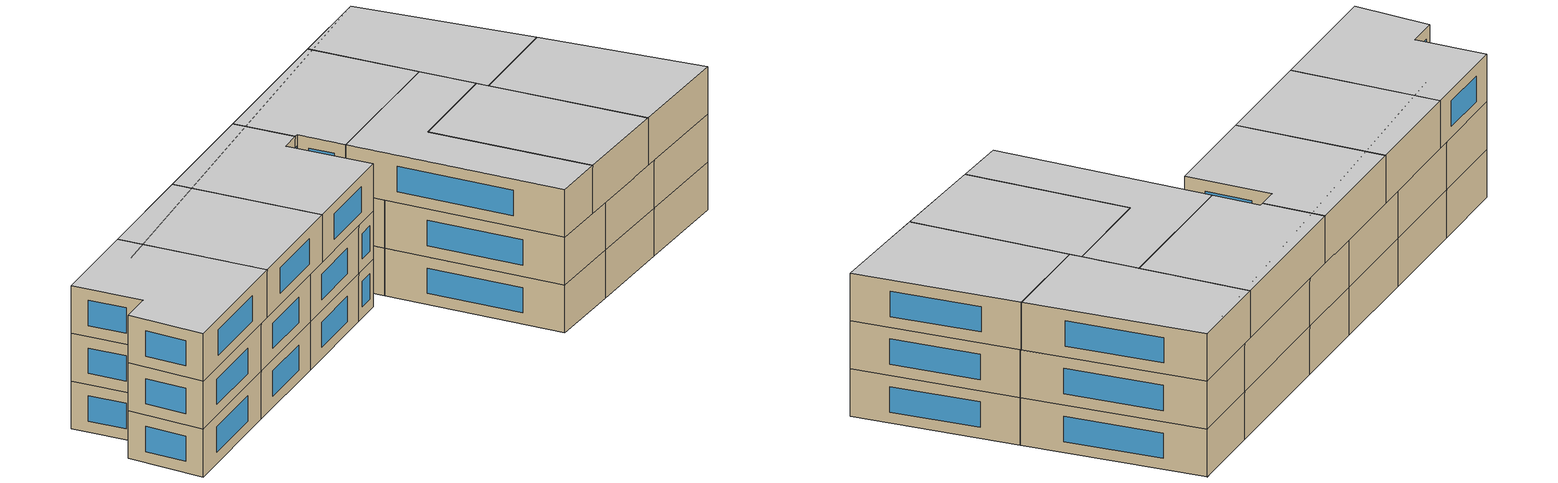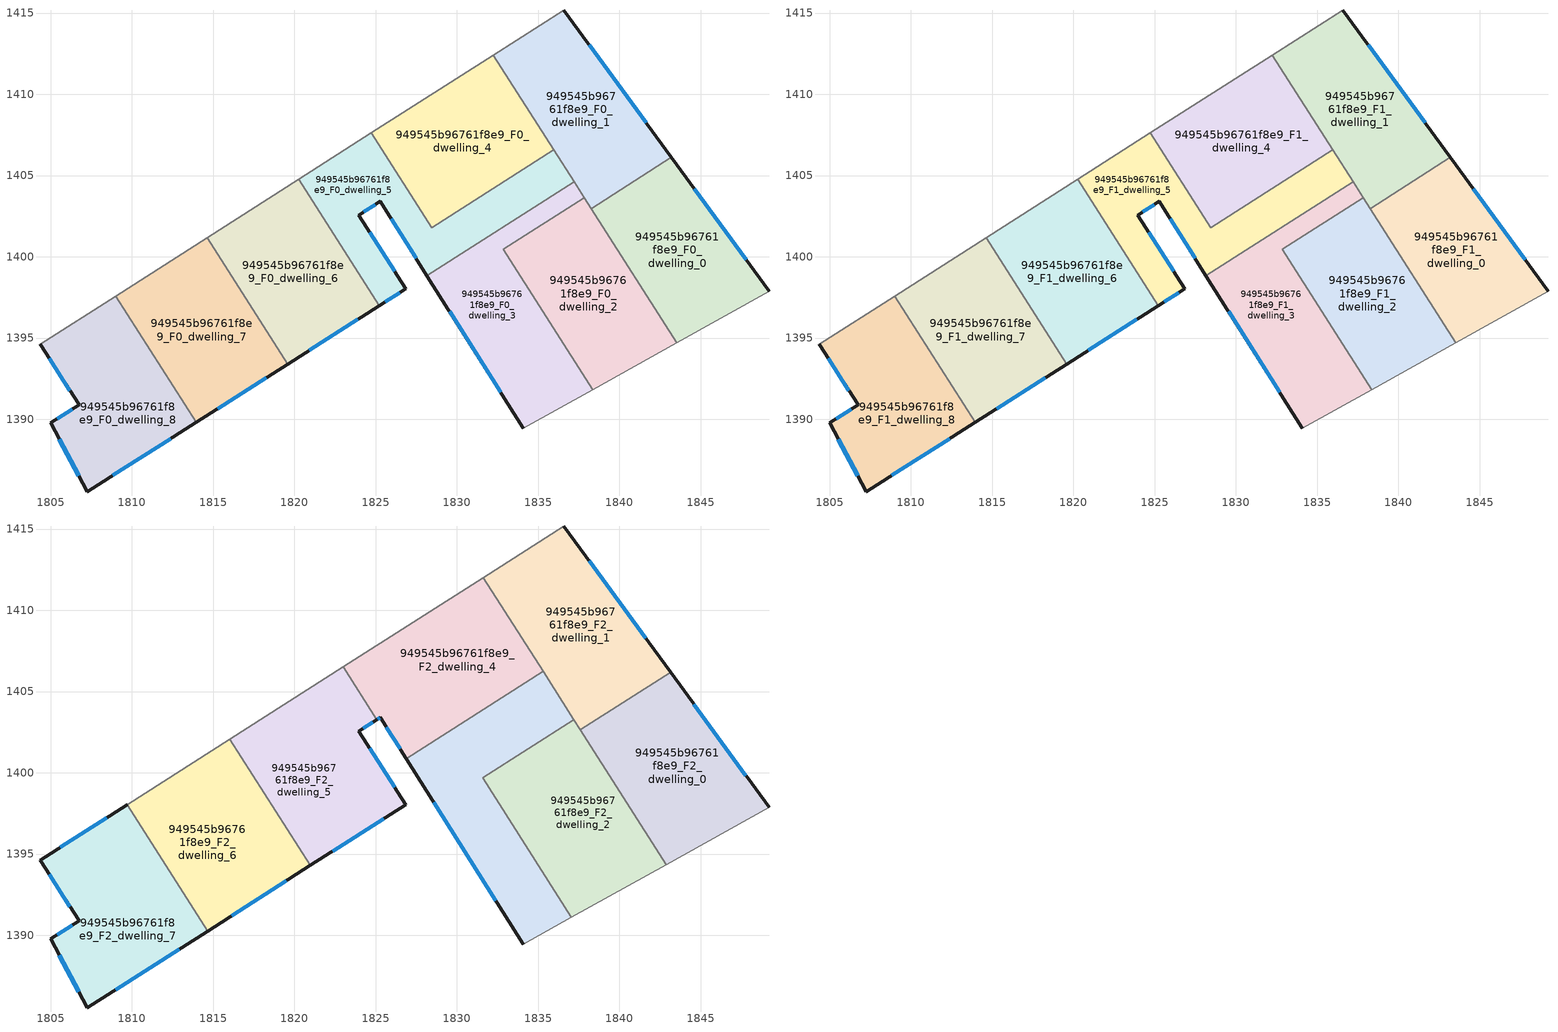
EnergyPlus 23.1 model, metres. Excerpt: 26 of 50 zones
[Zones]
949545b96761f8e9_F0_dwelling_0
 floor ground (EU_floor_Construction): 1843.2,1406.11 1849.21,1397.88 1843.53,1394.71 1838.27,1402.97 z0
 wall outside (EU_wall_Construction): 1849.21,1397.88 1843.2,1406.11 z0:3
 wall to 949545b96761f8e9_F0_dwelling_1 (EU_wall_Construction): 1843.2,1406.11 1838.27,1402.97 z0:3
 wall adiabatic (EU_wall_Construction): 1843.53,1394.71 1849.21,1397.88 z0:3
 wall to 949545b96761f8e9_F0_dwelling_2 (EU_wall_Construction): 1838.27,1402.97 1843.53,1394.71 z0:3
 window (EU_Window_Construction): 1847.8,1399.81 1844.61,1404.18 z0.7:2.3
949545b96761f8e9_F0_dwelling_1
 floor ground (EU_floor_Construction): 1836.59,1415.17 1843.2,1406.11 1838.27,1402.97 1832.25,1412.41 z0
 wall outside (EU_wall_Construction): 1843.2,1406.11 1836.59,1415.17 z0:3
 wall adiabatic (EU_wall_Construction): 1836.59,1415.17 1832.25,1412.41 z0:3
 wall to 949545b96761f8e9_F0_dwelling_4 (EU_wall_Construction): 1832.25,1412.41 1835.96,1406.58 z0:3
 wall to 949545b96761f8e9_F0_dwelling_3 (EU_wall_Construction): 1837.22,1404.62 1837.84,1403.63 z0:3
 wall to 949545b96761f8e9_F0_dwelling_5 (EU_wall_Construction): 1835.96,1406.58 1837.22,1404.62 z0:3
 wall to 949545b96761f8e9_F0_dwelling_2 (EU_wall_Construction): 1837.84,1403.63 1838.27,1402.97 z0:3
 window (EU_Window_Construction): 1841.65,1408.24 1838.14,1413.04 z0.7:2.3
949545b96761f8e9_F0_dwelling_2
 floor ground (EU_floor_Construction): 1837.84,1403.63 1843.53,1394.71 1838.35,1391.83 1832.85,1400.46 z0
 wall to 949545b96761f8e9_F0_dwelling_3 (EU_wall_Construction): 1837.84,1403.63 1832.85,1400.46 1838.35,1391.83 z0:3
 wall adiabatic (EU_wall_Construction): 1838.35,1391.83 1843.53,1394.71 z0:3
949545b96761f8e9_F0_dwelling_3
 floor ground (EU_floor_Construction): 1837.84,1403.63 1832.85,1400.46 1838.35,1391.83 1834.08,1389.45 1828.16,1398.85 1837.22,1404.62 z0
 wall outside (EU_wall_Construction): 1828.16,1398.85 1834.08,1389.45 z0:3
 wall adiabatic (EU_wall_Construction): 1834.08,1389.45 1838.35,1391.83 z0:3
 wall to 949545b96761f8e9_F0_dwelling_5 (EU_wall_Construction): 1837.22,1404.62 1828.16,1398.85 z0:3
 window (EU_Window_Construction): 1829.55,1396.64 1832.69,1391.65 z0.7:2.3
949545b96761f8e9_F0_dwelling_4
 floor ground (EU_floor_Construction): 1832.25,1412.41 1835.96,1406.58 1828.45,1401.79 1824.74,1407.62 z0
 wall to 949545b96761f8e9_F0_dwelling_5 (EU_wall_Construction): 1824.74,1407.62 1828.45,1401.79 1835.96,1406.58 z0:3
 wall adiabatic (EU_wall_Construction): 1832.25,1412.41 1824.74,1407.62 z0:3
949545b96761f8e9_F0_dwelling_5
 floor ground (EU_floor_Construction): 1835.96,1406.58 1837.22,1404.62 1828.16,1398.85 1825.29,1403.41 1823.97,1402.56 1826.87,1398.04 1825.21,1396.99 1820.26,1404.76 1824.74,1407.62 1828.45,1401.79 z0
 wall outside (EU_wall_Construction): 1825.21,1396.99 1826.87,1398.04 1823.97,1402.56 1825.29,1403.41 1828.16,1398.85 z0:3
 wall to 949545b96761f8e9_F0_dwelling_6 (EU_wall_Construction): 1820.26,1404.76 1825.21,1396.99 z0:3
 wall adiabatic (EU_wall_Construction): 1824.74,1407.62 1820.26,1404.76 z0:3
 window (EU_Window_Construction): 1825.6,1397.24 1826.48,1397.8 / 1825.96,1402.34 1827.49,1399.92 / 1824.28,1402.76 1824.98,1403.21 / 1826.19,1399.11 1824.65,1401.5 z0.7:2.3
949545b96761f8e9_F0_dwelling_6
 floor ground (EU_floor_Construction): 1820.26,1404.76 1825.21,1396.99 1819.58,1393.4 1814.63,1401.17 z0
 wall outside (EU_wall_Construction): 1819.58,1393.4 1825.21,1396.99 z0:3
 wall to 949545b96761f8e9_F0_dwelling_7 (EU_wall_Construction): 1814.63,1401.17 1819.58,1393.4 z0:3
 wall adiabatic (EU_wall_Construction): 1820.26,1404.76 1814.63,1401.17 z0:3
 window (EU_Window_Construction): 1820.9,1394.24 1823.89,1396.15 z0.7:2.3
949545b96761f8e9_F0_dwelling_7
 floor ground (EU_floor_Construction): 1814.63,1401.17 1819.58,1393.4 1813.96,1389.81 1809,1397.59 z0
 wall outside (EU_wall_Construction): 1813.96,1389.81 1819.58,1393.4 z0:3
 wall to 949545b96761f8e9_F0_dwelling_8 (EU_wall_Construction): 1809,1397.59 1813.96,1389.81 z0:3
 wall adiabatic (EU_wall_Construction): 1814.63,1401.17 1809,1397.59 z0:3
 window (EU_Window_Construction): 1815.28,1390.66 1818.26,1392.56 z0.7:2.3
949545b96761f8e9_F0_dwelling_8
 floor ground (EU_floor_Construction): 1809,1397.59 1813.96,1389.81 1807.26,1385.54 1805.01,1389.78 1806.75,1390.88 1804.35,1394.62 z0
 wall outside (EU_wall_Construction): 1804.35,1394.62 1806.75,1390.88 1805.01,1389.78 1807.26,1385.54 1813.96,1389.81 z0:3
 wall adiabatic (EU_wall_Construction): 1809,1397.59 1804.35,1394.62 z0:3
 window (EU_Window_Construction): 1804.91,1393.74 1806.18,1391.76 / 1808.83,1386.55 1812.38,1388.81 / 1805.54,1388.79 1806.73,1386.54 / 1806.34,1390.62 1805.42,1390.04 z0.7:2.3
949545b96761f8e9_F1_dwelling_0
 floor to 949545b96761f8e9_F0_dwelling_0 (EU_floor_Construction): 1843.2,1406.11 1849.21,1397.88 1843.53,1394.71 1838.27,1402.97 z3
 wall outside (EU_wall_Construction): 1849.21,1397.88 1843.2,1406.11 z3:6
 wall to 949545b96761f8e9_F1_dwelling_1 (EU_wall_Construction): 1843.2,1406.11 1838.27,1402.97 z3:6
 wall adiabatic (EU_wall_Construction): 1843.53,1394.71 1849.21,1397.88 z3:6
 wall to 949545b96761f8e9_F1_dwelling_2 (EU_wall_Construction): 1838.27,1402.97 1843.53,1394.71 z3:6
 window (EU_Window_Construction): 1847.8,1399.81 1844.61,1404.18 z3.7:5.3
949545b96761f8e9_F1_dwelling_1
 floor to 949545b96761f8e9_F0_dwelling_1 (EU_floor_Construction): 1836.59,1415.17 1843.2,1406.11 1838.27,1402.97 1832.25,1412.41 z3
 wall outside (EU_wall_Construction): 1843.2,1406.11 1836.59,1415.17 z3:6
 wall adiabatic (EU_wall_Construction): 1836.59,1415.17 1832.25,1412.41 z3:6
 wall to 949545b96761f8e9_F1_dwelling_4 (EU_wall_Construction): 1832.25,1412.41 1835.96,1406.58 z3:6
 wall to 949545b96761f8e9_F1_dwelling_3 (EU_wall_Construction): 1837.22,1404.62 1837.84,1403.63 z3:6
 wall to 949545b96761f8e9_F1_dwelling_5 (EU_wall_Construction): 1835.96,1406.58 1837.22,1404.62 z3:6
 wall to 949545b96761f8e9_F1_dwelling_2 (EU_wall_Construction): 1837.84,1403.63 1838.27,1402.97 z3:6
 window (EU_Window_Construction): 1841.65,1408.24 1838.14,1413.04 z3.7:5.3
949545b96761f8e9_F1_dwelling_2
 floor to 949545b96761f8e9_F0_dwelling_2 (EU_floor_Construction): 1837.84,1403.63 1843.53,1394.71 1838.35,1391.83 1832.85,1400.46 z3
 wall to 949545b96761f8e9_F1_dwelling_3 (EU_wall_Construction): 1837.84,1403.63 1832.85,1400.46 1838.35,1391.83 z3:6
 wall adiabatic (EU_wall_Construction): 1838.35,1391.83 1843.53,1394.71 z3:6
 ceiling adiabatic (EU_roof_Construction): 1843.53,1394.71 1837.84,1403.63 1837.22,1403.24 1842.89,1394.36 z6
949545b96761f8e9_F1_dwelling_3
 floor to 949545b96761f8e9_F0_dwelling_3 (EU_floor_Construction): 1837.84,1403.63 1832.85,1400.46 1838.35,1391.83 1834.08,1389.45 1828.16,1398.85 1837.22,1404.62 z3
 wall outside (EU_wall_Construction): 1828.16,1398.85 1834.08,1389.45 z3:6
 wall adiabatic (EU_wall_Construction): 1834.08,1389.45 1838.35,1391.83 z3:6
 wall to 949545b96761f8e9_F1_dwelling_5 (EU_wall_Construction): 1837.22,1404.62 1828.16,1398.85 z3:6
 window (EU_Window_Construction): 1829.55,1396.64 1832.69,1391.65 z3.7:5.3
949545b96761f8e9_F1_dwelling_4
 floor to 949545b96761f8e9_F0_dwelling_4 (EU_floor_Construction): 1832.25,1412.41 1835.96,1406.58 1828.45,1401.79 1824.74,1407.62 z3
 wall to 949545b96761f8e9_F1_dwelling_5 (EU_wall_Construction): 1824.74,1407.62 1828.45,1401.79 1835.96,1406.58 z3:6
 wall adiabatic (EU_wall_Construction): 1832.25,1412.41 1824.74,1407.62 z3:6
949545b96761f8e9_F1_dwelling_5
 floor to 949545b96761f8e9_F0_dwelling_5 (EU_floor_Construction): 1835.96,1406.58 1837.22,1404.62 1828.16,1398.85 1825.29,1403.41 1823.97,1402.56 1826.87,1398.04 1825.21,1396.99 1820.26,1404.76 1824.74,1407.62 1828.45,1401.79 z3
 wall outside (EU_wall_Construction): 1825.21,1396.99 1826.87,1398.04 1823.97,1402.56 1825.29,1403.41 1828.16,1398.85 z3:6
 wall to 949545b96761f8e9_F1_dwelling_6 (EU_wall_Construction): 1820.26,1404.76 1825.21,1396.99 z3:6
 wall adiabatic (EU_wall_Construction): 1824.74,1407.62 1820.26,1404.76 z3:6
 window (EU_Window_Construction): 1825.6,1397.24 1826.48,1397.8 / 1825.96,1402.34 1827.49,1399.92 / 1824.28,1402.76 1824.98,1403.21 / 1826.19,1399.11 1824.65,1401.5 z3.7:5.3
949545b96761f8e9_F1_dwelling_6
 floor to 949545b96761f8e9_F0_dwelling_6 (EU_floor_Construction): 1820.26,1404.76 1825.21,1396.99 1819.58,1393.4 1814.63,1401.17 z3
 wall outside (EU_wall_Construction): 1819.58,1393.4 1825.21,1396.99 z3:6
 wall to 949545b96761f8e9_F1_dwelling_7 (EU_wall_Construction): 1814.63,1401.17 1819.58,1393.4 z3:6
 wall adiabatic (EU_wall_Construction): 1820.26,1404.76 1814.63,1401.17 z3:6
 window (EU_Window_Construction): 1820.9,1394.24 1823.89,1396.15 z3.7:5.3
949545b96761f8e9_F1_dwelling_7
 floor to 949545b96761f8e9_F0_dwelling_7 (EU_floor_Construction): 1814.63,1401.17 1819.58,1393.4 1813.96,1389.81 1809,1397.59 z3
 wall outside (EU_wall_Construction): 1813.96,1389.81 1819.58,1393.4 z3:6
 wall to 949545b96761f8e9_F1_dwelling_8 (EU_wall_Construction): 1809,1397.59 1813.96,1389.81 z3:6
 wall adiabatic (EU_wall_Construction): 1814.63,1401.17 1809,1397.59 z3:6
 window (EU_Window_Construction): 1815.28,1390.66 1818.26,1392.56 z3.7:5.3
949545b96761f8e9_F1_dwelling_8
 floor to 949545b96761f8e9_F0_dwelling_8 (EU_floor_Construction): 1809,1397.59 1813.96,1389.81 1807.26,1385.54 1805.01,1389.78 1806.75,1390.88 1804.35,1394.62 z3
 wall outside (EU_wall_Construction): 1804.35,1394.62 1806.75,1390.88 1805.01,1389.78 1807.26,1385.54 1813.96,1389.81 z3:6
 wall adiabatic (EU_wall_Construction): 1809,1397.59 1804.35,1394.62 z3:6
 window (EU_Window_Construction): 1804.91,1393.74 1806.18,1391.76 / 1808.83,1386.55 1812.38,1388.81 / 1805.54,1388.79 1806.73,1386.54 / 1806.34,1390.62 1805.42,1390.04 z3.7:5.3
949545b96761f8e9_F2_dwelling_0
 floor to 949545b96761f8e9_F1_dwelling_0 (EU_floor_Construction): 1843.2,1406.11 1849.21,1397.88 1843.53,1394.72 1838.27,1402.97 z6
 floor adiabatic (EU_floor_Construction): 1838.22,1403.04 1843.53,1394.72 1842.89,1394.36 1837.6,1402.64 z6
 floor to 949545b96761f8e9_F1_dwelling_1 (EU_floor_Construction): 1843.15,1406.18 1843.2,1406.11 1838.27,1402.97 1838.22,1403.04 z6
 wall outside (EU_wall_Construction): 1849.21,1397.88 1843.15,1406.18 z6:9
 wall adiabatic (EU_wall_Construction): 1842.89,1394.36 1849.21,1397.88 z6:9
 wall to 949545b96761f8e9_F2_dwelling_2 (EU_wall_Construction): 1837.6,1402.64 1842.89,1394.36 z6:9
 wall to 949545b96761f8e9_F2_dwelling_1 (EU_wall_Construction): 1843.15,1406.18 1837.6,1402.64 z6:9
 window (EU_Window_Construction): 1847.78,1399.83 1844.57,1404.23 z6.7:8.3
 ceiling to 949545b96761f8e9_F3_dwelling_0 (EU_floor_Construction): 1849.21,1397.88 1843.15,1406.18 1837.6,1402.64 1842.89,1394.36 z9
949545b96761f8e9_F2_dwelling_1
 floor to 949545b96761f8e9_F1_dwelling_1 (EU_floor_Construction): 1836.59,1415.17 1843.15,1406.18 1838.22,1403.04 1832.25,1412.41 z6
 floor to 949545b96761f8e9_F1_dwelling_4 (EU_floor_Construction): 1832.25,1412.41 1835.96,1406.58 1835.34,1406.19 1831.63,1412.01 z6
 floor to 949545b96761f8e9_F1_dwelling_3 (EU_floor_Construction): 1837.22,1404.62 1837.84,1403.63 1837.22,1403.24 1836.6,1404.22 z6
 floor to 949545b96761f8e9_F1_dwelling_5 (EU_floor_Construction): 1835.96,1406.58 1837.22,1404.62 1836.6,1404.22 1835.34,1406.19 z6
 floor adiabatic (EU_floor_Construction): 1837.84,1403.63 1838.22,1403.04 1837.6,1402.64 1837.22,1403.24 z6
 wall outside (EU_wall_Construction): 1843.15,1406.18 1836.59,1415.17 z6:9
 wall adiabatic (EU_wall_Construction): 1836.59,1415.17 1831.63,1412.01 z6:9
 wall to 949545b96761f8e9_F2_dwelling_4 (EU_wall_Construction): 1831.63,1412.01 1835.31,1406.25 z6:9
 wall to 949545b96761f8e9_F2_dwelling_3 (EU_wall_Construction): 1835.31,1406.25 1837.21,1403.27 z6:9
 wall to 949545b96761f8e9_F2_dwelling_2 (EU_wall_Construction): 1837.21,1403.27 1837.6,1402.64 z6:9
 window (EU_Window_Construction): 1841.61,1408.29 1838.13,1413.06 z6.7:8.3
 ceiling to 949545b96761f8e9_F3_dwelling_1 (EU_floor_Construction): 1843.15,1406.18 1836.59,1415.17 1831.63,1412.01 1837.6,1402.64 z9
949545b96761f8e9_F2_dwelling_2
 floor to 949545b96761f8e9_F1_dwelling_2 (EU_floor_Construction): 1837.22,1403.24 1842.89,1394.36 1838.35,1391.83 1832.85,1400.46 z6
 floor to 949545b96761f8e9_F1_dwelling_3 (EU_floor_Construction): 1837.22,1403.24 1832.85,1400.46 1838.35,1391.83 1837.04,1391.1 1831.58,1399.68 1837.21,1403.27 z6
 wall to 949545b96761f8e9_F2_dwelling_3 (EU_wall_Construction): 1837.21,1403.27 1831.58,1399.68 1837.04,1391.1 z6:9
 wall adiabatic (EU_wall_Construction): 1837.04,1391.1 1842.89,1394.36 z6:9
 ceiling to 949545b96761f8e9_F3_dwelling_2 (EU_floor_Construction): 1842.89,1394.36 1837.21,1403.27 1831.58,1399.68 1837.04,1391.1 z9
949545b96761f8e9_F2_dwelling_3
 floor to 949545b96761f8e9_F1_dwelling_3 (EU_floor_Construction): 1836.6,1404.22 1837.21,1403.27 1831.58,1399.68 1837.04,1391.1 1834.08,1389.45 1828.16,1398.85 z6
 floor to 949545b96761f8e9_F1_dwelling_5 (EU_floor_Construction): 1835.34,1406.19 1836.6,1404.22 1828.16,1398.85 1826.88,1400.88 1828.41,1401.85 1828.45,1401.79 z6
 floor to 949545b96761f8e9_F1_dwelling_4 (EU_floor_Construction): 1835.31,1406.25 1835.34,1406.19 1828.45,1401.79 1828.41,1401.85 z6
 wall outside (EU_wall_Construction): 1826.88,1400.88 1834.08,1389.45 z6:9
 wall adiabatic (EU_wall_Construction): 1834.08,1389.45 1837.04,1391.1 z6:9
 wall to 949545b96761f8e9_F2_dwelling_4 (EU_wall_Construction): 1835.31,1406.25 1826.88,1400.88 z6:9
 window (EU_Window_Construction): 1828.57,1398.19 1832.39,1392.13 z6.7:8.3
 ceiling to 949545b96761f8e9_F3_dwelling_3 (EU_floor_Construction): 1837.04,1391.1 1831.58,1399.68 1837.21,1403.27 1835.31,1406.25 1826.88,1400.88 1834.08,1389.45 z9
949545b96761f8e9_F2_dwelling_4
 floor to 949545b96761f8e9_F1_dwelling_4 (EU_floor_Construction): 1831.63,1412.01 1835.31,1406.25 1828.41,1401.85 1824.74,1407.62 z6
 floor to 949545b96761f8e9_F1_dwelling_5 (EU_floor_Construction): 1824.74,1407.62 1828.41,1401.85 1826.88,1400.88 1825.29,1403.41 1825.07,1403.27 1823.01,1406.51 z6
 wall outside (EU_wall_Construction): 1825.07,1403.27 1825.29,1403.41 1826.88,1400.88 z6:9
 wall to 949545b96761f8e9_F2_dwelling_5 (EU_wall_Construction): 1823.01,1406.51 1825.07,1403.27 z6:9
 wall adiabatic (EU_wall_Construction): 1831.63,1412.01 1823.01,1406.51 z6:9
 window (EU_Window_Construction): 1825.66,1402.82 1826.51,1401.47 / 1825.12,1403.3 1825.24,1403.38 z6.7:8.3
 ceiling to 949545b96761f8e9_F3_dwelling_4 (EU_floor_Construction): 1835.31,1406.25 1831.63,1412.01 1823.01,1406.51 1825.07,1403.27 1825.29,1403.41 1826.88,1400.88 z9
949545b96761f8e9_F2_dwelling_5
 floor to 949545b96761f8e9_F1_dwelling_5 (EU_floor_Construction): 1825.07,1403.27 1823.97,1402.56 1826.87,1398.04 1825.21,1396.99 1820.26,1404.76 1823.01,1406.51 z6
 floor to 949545b96761f8e9_F1_dwelling_6 (EU_floor_Construction): 1820.26,1404.76 1825.21,1396.99 1820.99,1394.3 1816.04,1402.07 z6
 wall outside (EU_wall_Construction): 1820.99,1394.3 1826.87,1398.04 1823.97,1402.56 1825.07,1403.27 z6:9
 wall to 949545b96761f8e9_F2_dwelling_6 (EU_wall_Construction): 1816.03,1402.07 1820.99,1394.3 z6:9
 wall adiabatic (EU_wall_Construction): 1823.01,1406.51 1816.03,1402.07 z6:9
 window (EU_Window_Construction): 1824.23,1402.73 1824.81,1403.1 / 1826.19,1399.11 1824.65,1401.5 / 1822.37,1395.18 1825.49,1397.16 z6.7:8.3
 ceiling to 949545b96761f8e9_F3_dwelling_5 (EU_floor_Construction): 1826.87,1398.04 1823.97,1402.56 1825.07,1403.27 1823.01,1406.51 1816.03,1402.07 1820.99,1394.3 z9
949545b96761f8e9_F2_dwelling_6
 floor to 949545b96761f8e9_F1_dwelling_6 (EU_floor_Construction): 1816.04,1402.07 1820.99,1394.3 1819.58,1393.4 1814.63,1401.17 z6
 floor to 949545b96761f8e9_F1_dwelling_7 (EU_floor_Construction): 1814.63,1401.17 1819.58,1393.4 1814.66,1390.26 1809.7,1398.04 z6
 wall outside (EU_wall_Construction): 1814.66,1390.26 1820.99,1394.3 z6:9
 wall to 949545b96761f8e9_F2_dwelling_7 (EU_wall_Construction): 1809.7,1398.04 1814.66,1390.26 z6:9
 wall adiabatic (EU_wall_Construction): 1816.03,1402.07 1809.7,1398.04 z6:9
 window (EU_Window_Construction): 1816.15,1391.21 1819.5,1393.35 z6.7:8.3
 ceiling to 949545b96761f8e9_F3_dwelling_6 (EU_floor_Construction): 1820.99,1394.3 1816.03,1402.07 1809.7,1398.04 1814.66,1390.26 z9
949545b96761f8e9_F2_dwelling_7
 floor to 949545b96761f8e9_F1_dwelling_7 (EU_floor_Construction): 1809.7,1398.04 1814.66,1390.26 1813.96,1389.81 1809,1397.59 z6
 floor to 949545b96761f8e9_F1_dwelling_8 (EU_floor_Construction): 1809,1397.59 1813.96,1389.81 1807.26,1385.54 1805.01,1389.78 1806.75,1390.88 1804.35,1394.62 z6
 wall outside (EU_wall_Construction): 1809.7,1398.04 1804.35,1394.62 1806.75,1390.88 1805.01,1389.78 1807.26,1385.54 1814.66,1390.26 z6:9
 window (EU_Window_Construction): 1804.91,1393.74 1806.18,1391.76 / 1808.45,1397.23 1805.6,1395.42 / 1809,1386.65 1812.92,1389.15 / 1805.54,1388.79 1806.73,1386.54 / 1806.34,1390.62 1805.42,1390.04 z6.7:8.3
 ceiling to 949545b96761f8e9_F3_dwelling_7 (EU_floor_Construction): 1814.66,1390.26 1809.7,1398.04 1804.35,1394.62 1806.75,1390.88 1805.01,1389.78 1807.26,1385.54 z9
shading: 1836.59,1415.17 1809.02,1395.62 z0:9
[Building]
EU S2 Campaign: North Axis=0; Terrain=City; Solar Distribution=FullExterior
[Site:Location]
Budapest.Ferenc.Liszt.Intl.AP: Latitude=47.437; Longitude=19.256; Time Zone=1; Elevation=185
[SizingPeriod:WeatherFileDays]
AnnualSizingPeriod: Begin Month=1; Begin Day of Month=1; End Month=12; End Day of Month=31; Day of Week for Start Day=Monday; Use Weather File Daylight Saving Period=No; Use Weather File Rain and Snow Indicators=No
[MATERIAL]
EU_InternalMass_Material: Roughness=MediumRough; Thickness=0.1; Conductivity=1; Density=1800; Specific Heat=900; Thermal Absorptance=0.9; Solar Absorptance=0.7; Visible Absorptance=0.7
[MATERIAL:NOMASS] Roughness=MediumRough; Thermal Absorptance=0.9; Solar Absorptance=0.7; Visible Absorptance=0.7
Name | Thermal Resistance
EU_wall_NoMass | 0.832559
EU_roof_NoMass | 1.39638
EU_floor_NoMass | 0.872794
[WINDOWMATERIAL:SIMPLEGLAZINGSYSTEM]
EU_Window_SimpleGlazing: UFactor=2.79869; Solar Heat Gain Coefficient=0.75; Visible Transmittance=0.75
[CONSTRUCTION]
EU_wall_Construction: EU_wall_NoMass
EU_roof_Construction: EU_roof_NoMass
EU_floor_Construction: EU_floor_NoMass
EU_Window_Construction: EU_Window_SimpleGlazing
EU_InternalMass_Construction: EU_InternalMass_Material
[ZONE] Type=1; Multiplier=1; Ceiling Height=autocalculate; Floor Area=autocalculate; Part of Total Floor Area=Yes
Name | Volume
949545b96761f8e9_F0_dwelling_0; 949545b96761f8e9_F1_dwelling_0 | 184.545
949545b96761f8e9_F2_dwelling_0 | 207.629
949545b96761f8e9_F0_dwelling_1; 949545b96761f8e9_F1_dwelling_1; 949545b96761f8e9_F0_dwelling_8; 949545b96761f8e9_F1_dwelling_8 | 184.56
949545b96761f8e9_F2_dwelling_1 | 207.609
949545b96761f8e9_F0_dwelling_2; 949545b96761f8e9_F1_dwelling_2 | 184.577
949545b96761f8e9_F2_dwelling_2 | 207.627
949545b96761f8e9_F0_dwelling_3; 949545b96761f8e9_F1_dwelling_3 | 184.536
949545b96761f8e9_F2_dwelling_3 | 207.633
949545b96761f8e9_F0_dwelling_4; 949545b96761f8e9_F1_dwelling_4 | 184.569
949545b96761f8e9_F2_dwelling_4; 949545b96761f8e9_F2_dwelling_6 | 207.612
949545b96761f8e9_F0_dwelling_5; 949545b96761f8e9_F1_dwelling_5 | 184.546
949545b96761f8e9_F2_dwelling_5 | 207.601
949545b96761f8e9_F0_dwelling_6; 949545b96761f8e9_F1_dwelling_6 | 184.549
949545b96761f8e9_F0_dwelling_7; 949545b96761f8e9_F1_dwelling_7 | 184.521
949545b96761f8e9_F2_dwelling_7 | 207.617
[INTERNALMASS] Construction=EU_InternalMass_Construction
Name | Zone or ZoneList | Surface Area
949545b96761f8e9_F0_dwelling_0_EU_InternalMass | 949545b96761f8e9_F0_dwelling_0 | 61.5143
949545b96761f8e9_F0_dwelling_1_EU_InternalMass | 949545b96761f8e9_F0_dwelling_1 | 61.5191
949545b96761f8e9_F0_dwelling_2_EU_InternalMass | 949545b96761f8e9_F0_dwelling_2 | 61.526
949545b96761f8e9_F0_dwelling_3_EU_InternalMass | 949545b96761f8e9_F0_dwelling_3 | 61.5115
949545b96761f8e9_F0_dwelling_4_EU_InternalMass | 949545b96761f8e9_F0_dwelling_4 | 61.521
949545b96761f8e9_F0_dwelling_5_EU_InternalMass | 949545b96761f8e9_F0_dwelling_5 | 61.5155
949545b96761f8e9_F0_dwelling_6_EU_InternalMass | 949545b96761f8e9_F0_dwelling_6 | 61.5164
949545b96761f8e9_F0_dwelling_7_EU_InternalMass | 949545b96761f8e9_F0_dwelling_7 | 61.5069
949545b96761f8e9_F0_dwelling_8_EU_InternalMass | 949545b96761f8e9_F0_dwelling_8 | 61.5201
949545b96761f8e9_F1_dwelling_0_EU_InternalMass | 949545b96761f8e9_F1_dwelling_0 | 61.5143
949545b96761f8e9_F1_dwelling_1_EU_InternalMass | 949545b96761f8e9_F1_dwelling_1 | 61.5191
949545b96761f8e9_F1_dwelling_2_EU_InternalMass | 949545b96761f8e9_F1_dwelling_2 | 61.526
949545b96761f8e9_F1_dwelling_3_EU_InternalMass | 949545b96761f8e9_F1_dwelling_3 | 61.5115
949545b96761f8e9_F1_dwelling_4_EU_InternalMass | 949545b96761f8e9_F1_dwelling_4 | 61.521
949545b96761f8e9_F1_dwelling_5_EU_InternalMass | 949545b96761f8e9_F1_dwelling_5 | 61.5155
949545b96761f8e9_F1_dwelling_6_EU_InternalMass | 949545b96761f8e9_F1_dwelling_6 | 61.5164
949545b96761f8e9_F1_dwelling_7_EU_InternalMass | 949545b96761f8e9_F1_dwelling_7 | 61.5069
949545b96761f8e9_F1_dwelling_8_EU_InternalMass | 949545b96761f8e9_F1_dwelling_8 | 61.5201
949545b96761f8e9_F2_dwelling_0_EU_InternalMass | 949545b96761f8e9_F2_dwelling_0 | 69.2101
949545b96761f8e9_F2_dwelling_1_EU_InternalMass | 949545b96761f8e9_F2_dwelling_1 | 69.2045
949545b96761f8e9_F2_dwelling_2_EU_InternalMass | 949545b96761f8e9_F2_dwelling_2 | 69.2099
949545b96761f8e9_F2_dwelling_3_EU_InternalMass | 949545b96761f8e9_F2_dwelling_3 | 69.2109
949545b96761f8e9_F2_dwelling_4_EU_InternalMass | 949545b96761f8e9_F2_dwelling_4 | 69.2056
949545b96761f8e9_F2_dwelling_5_EU_InternalMass | 949545b96761f8e9_F2_dwelling_5 | 69.2004
949545b96761f8e9_F2_dwelling_6_EU_InternalMass | 949545b96761f8e9_F2_dwelling_6 | 69.204
949545b96761f8e9_F2_dwelling_7_EU_InternalMass | 949545b96761f8e9_F2_dwelling_7 | 69.2057
[OTHEREQUIPMENT] Fuel Type=Electricity; Design Level Calculation Method=Watts/Area; Power per Zone Floor Area=1; Fraction Latent=0; Fraction Radiant=0; Fraction Lost=0; Carbon Dioxide Generation Rate=0; EndUse Subcategory=EU_Step8_InternalGains
Name | Zone or ZoneList or Space or SpaceList | Schedule
EU_Step8_InternalGain_949545b96761f8e9_F0_dwelling_0_f000 | 949545b96761f8e9_F0_dwelling_0 | EU_Step8_GainSchedule_949545b96761f8e9_F0_dwelling_0_f000
EU_Step8_InternalGain_949545b96761f8e9_F0_dwelling_1_f000 | 949545b96761f8e9_F0_dwelling_1 | EU_Step8_GainSchedule_949545b96761f8e9_F0_dwelling_1_f000
EU_Step8_InternalGain_949545b96761f8e9_F0_dwelling_2_f000 | 949545b96761f8e9_F0_dwelling_2 | EU_Step8_GainSchedule_949545b96761f8e9_F0_dwelling_2_f000
EU_Step8_InternalGain_949545b96761f8e9_F0_dwelling_3_f000 | 949545b96761f8e9_F0_dwelling_3 | EU_Step8_GainSchedule_949545b96761f8e9_F0_dwelling_3_f000
EU_Step8_InternalGain_949545b96761f8e9_F0_dwelling_4_f000 | 949545b96761f8e9_F0_dwelling_4 | EU_Step8_GainSchedule_949545b96761f8e9_F0_dwelling_4_f000
EU_Step8_InternalGain_949545b96761f8e9_F0_dwelling_5_f000 | 949545b96761f8e9_F0_dwelling_5 | EU_Step8_GainSchedule_949545b96761f8e9_F0_dwelling_5_f000
EU_Step8_InternalGain_949545b96761f8e9_F0_dwelling_6_f000 | 949545b96761f8e9_F0_dwelling_6 | EU_Step8_GainSchedule_949545b96761f8e9_F0_dwelling_6_f000
EU_Step8_InternalGain_949545b96761f8e9_F0_dwelling_7_f000 | 949545b96761f8e9_F0_dwelling_7 | EU_Step8_GainSchedule_949545b96761f8e9_F0_dwelling_7_f000
EU_Step8_InternalGain_949545b96761f8e9_F0_dwelling_8_f000 | 949545b96761f8e9_F0_dwelling_8 | EU_Step8_GainSchedule_949545b96761f8e9_F0_dwelling_8_f000
EU_Step8_InternalGain_949545b96761f8e9_F1_dwelling_0_f000 | 949545b96761f8e9_F1_dwelling_0 | EU_Step8_GainSchedule_949545b96761f8e9_F1_dwelling_0_f000
EU_Step8_InternalGain_949545b96761f8e9_F1_dwelling_1_f000 | 949545b96761f8e9_F1_dwelling_1 | EU_Step8_GainSchedule_949545b96761f8e9_F1_dwelling_1_f000
EU_Step8_InternalGain_949545b96761f8e9_F1_dwelling_2_f000 | 949545b96761f8e9_F1_dwelling_2 | EU_Step8_GainSchedule_949545b96761f8e9_F1_dwelling_2_f000
EU_Step8_InternalGain_949545b96761f8e9_F1_dwelling_3_f000 | 949545b96761f8e9_F1_dwelling_3 | EU_Step8_GainSchedule_949545b96761f8e9_F1_dwelling_3_f000
EU_Step8_InternalGain_949545b96761f8e9_F1_dwelling_4_f000 | 949545b96761f8e9_F1_dwelling_4 | EU_Step8_GainSchedule_949545b96761f8e9_F1_dwelling_4_f000
EU_Step8_InternalGain_949545b96761f8e9_F1_dwelling_5_f000 | 949545b96761f8e9_F1_dwelling_5 | EU_Step8_GainSchedule_949545b96761f8e9_F1_dwelling_5_f000
EU_Step8_InternalGain_949545b96761f8e9_F1_dwelling_6_f000 | 949545b96761f8e9_F1_dwelling_6 | EU_Step8_GainSchedule_949545b96761f8e9_F1_dwelling_6_f000
EU_Step8_InternalGain_949545b96761f8e9_F1_dwelling_7_f000 | 949545b96761f8e9_F1_dwelling_7 | EU_Step8_GainSchedule_949545b96761f8e9_F1_dwelling_7_f000
EU_Step8_InternalGain_949545b96761f8e9_F1_dwelling_8_f000 | 949545b96761f8e9_F1_dwelling_8 | EU_Step8_GainSchedule_949545b96761f8e9_F1_dwelling_8_f000
EU_Step8_InternalGain_949545b96761f8e9_F2_dwelling_0_f000 | 949545b96761f8e9_F2_dwelling_0 | EU_Step8_GainSchedule_949545b96761f8e9_F2_dwelling_0_f000
EU_Step8_InternalGain_949545b96761f8e9_F2_dwelling_1_f000 | 949545b96761f8e9_F2_dwelling_1 | EU_Step8_GainSchedule_949545b96761f8e9_F2_dwelling_1_f000
EU_Step8_InternalGain_949545b96761f8e9_F2_dwelling_2_f000 | 949545b96761f8e9_F2_dwelling_2 | EU_Step8_GainSchedule_949545b96761f8e9_F2_dwelling_2_f000
EU_Step8_InternalGain_949545b96761f8e9_F2_dwelling_3_f000 | 949545b96761f8e9_F2_dwelling_3 | EU_Step8_GainSchedule_949545b96761f8e9_F2_dwelling_3_f000
EU_Step8_InternalGain_949545b96761f8e9_F2_dwelling_4_f000 | 949545b96761f8e9_F2_dwelling_4 | EU_Step8_GainSchedule_949545b96761f8e9_F2_dwelling_4_f000
EU_Step8_InternalGain_949545b96761f8e9_F2_dwelling_5_f000 | 949545b96761f8e9_F2_dwelling_5 | EU_Step8_GainSchedule_949545b96761f8e9_F2_dwelling_5_f000
EU_Step8_InternalGain_949545b96761f8e9_F2_dwelling_6_f000 | 949545b96761f8e9_F2_dwelling_6 | EU_Step8_GainSchedule_949545b96761f8e9_F2_dwelling_6_f000
EU_Step8_InternalGain_949545b96761f8e9_F2_dwelling_7_f000 | 949545b96761f8e9_F2_dwelling_7 | EU_Step8_GainSchedule_949545b96761f8e9_F2_dwelling_7_f000
[ZONEVENTILATION:DESIGNFLOWRATE] Schedule=EU_AlwaysOn; Design Flow Rate Calculation Method=AirChanges/Hour; Air Changes per Hour=0.475469; Ventilation Type=Natural; Fan Pressure Rise=0; Fan Total Efficiency=1; Constant Term Coefficient=1; Temperature Term Coefficient=0; Velocity Term Coefficient=0; Velocity Squared Term Coefficient=0; Minimum Indoor Temperature=-100; Maximum Indoor Temperature=100; Delta Temperature=-100; Minimum Outdoor Temperature=-100; Maximum Outdoor Temperature=100; Maximum Wind Speed=40
Name | Zone or ZoneList or Space or SpaceList
EU_ConstantAir_949545b96761f8e9_F0_dwelling_0 | 949545b96761f8e9_F0_dwelling_0
EU_ConstantAir_949545b96761f8e9_F0_dwelling_1 | 949545b96761f8e9_F0_dwelling_1
EU_ConstantAir_949545b96761f8e9_F0_dwelling_2 | 949545b96761f8e9_F0_dwelling_2
EU_ConstantAir_949545b96761f8e9_F0_dwelling_3 | 949545b96761f8e9_F0_dwelling_3
EU_ConstantAir_949545b96761f8e9_F0_dwelling_4 | 949545b96761f8e9_F0_dwelling_4
EU_ConstantAir_949545b96761f8e9_F0_dwelling_5 | 949545b96761f8e9_F0_dwelling_5
EU_ConstantAir_949545b96761f8e9_F0_dwelling_6 | 949545b96761f8e9_F0_dwelling_6
EU_ConstantAir_949545b96761f8e9_F0_dwelling_7 | 949545b96761f8e9_F0_dwelling_7
EU_ConstantAir_949545b96761f8e9_F0_dwelling_8 | 949545b96761f8e9_F0_dwelling_8
EU_ConstantAir_949545b96761f8e9_F1_dwelling_0 | 949545b96761f8e9_F1_dwelling_0
EU_ConstantAir_949545b96761f8e9_F1_dwelling_1 | 949545b96761f8e9_F1_dwelling_1
EU_ConstantAir_949545b96761f8e9_F1_dwelling_2 | 949545b96761f8e9_F1_dwelling_2
EU_ConstantAir_949545b96761f8e9_F1_dwelling_3 | 949545b96761f8e9_F1_dwelling_3
EU_ConstantAir_949545b96761f8e9_F1_dwelling_4 | 949545b96761f8e9_F1_dwelling_4
EU_ConstantAir_949545b96761f8e9_F1_dwelling_5 | 949545b96761f8e9_F1_dwelling_5
EU_ConstantAir_949545b96761f8e9_F1_dwelling_6 | 949545b96761f8e9_F1_dwelling_6
EU_ConstantAir_949545b96761f8e9_F1_dwelling_7 | 949545b96761f8e9_F1_dwelling_7
EU_ConstantAir_949545b96761f8e9_F1_dwelling_8 | 949545b96761f8e9_F1_dwelling_8
EU_ConstantAir_949545b96761f8e9_F2_dwelling_0 | 949545b96761f8e9_F2_dwelling_0
EU_ConstantAir_949545b96761f8e9_F2_dwelling_1 | 949545b96761f8e9_F2_dwelling_1
EU_ConstantAir_949545b96761f8e9_F2_dwelling_2 | 949545b96761f8e9_F2_dwelling_2
EU_ConstantAir_949545b96761f8e9_F2_dwelling_3 | 949545b96761f8e9_F2_dwelling_3
EU_ConstantAir_949545b96761f8e9_F2_dwelling_4 | 949545b96761f8e9_F2_dwelling_4
EU_ConstantAir_949545b96761f8e9_F2_dwelling_5 | 949545b96761f8e9_F2_dwelling_5
EU_ConstantAir_949545b96761f8e9_F2_dwelling_6 | 949545b96761f8e9_F2_dwelling_6
EU_ConstantAir_949545b96761f8e9_F2_dwelling_7 | 949545b96761f8e9_F2_dwelling_7
[HVACTEMPLATE:THERMOSTAT] Constant Heating Setpoint=20; Constant Cooling Setpoint=50
EU_HeatOnly_949545b96761f8e9_F0_dwelling_0; EU_HeatOnly_949545b96761f8e9_F0_dwelling_1; EU_HeatOnly_949545b96761f8e9_F0_dwelling_2; EU_HeatOnly_949545b96761f8e9_F0_dwelling_3; EU_HeatOnly_949545b96761f8e9_F0_dwelling_4; EU_HeatOnly_949545b96761f8e9_F0_dwelling_5; EU_HeatOnly_949545b96761f8e9_F0_dwelling_6; EU_HeatOnly_949545b96761f8e9_F0_dwelling_7; EU_HeatOnly_949545b96761f8e9_F0_dwelling_8; EU_HeatOnly_949545b96761f8e9_F1_dwelling_0; EU_HeatOnly_949545b96761f8e9_F1_dwelling_1; EU_HeatOnly_949545b96761f8e9_F1_dwelling_2; EU_HeatOnly_949545b96761f8e9_F1_dwelling_3; EU_HeatOnly_949545b96761f8e9_F1_dwelling_4; EU_HeatOnly_949545b96761f8e9_F1_dwelling_5; EU_HeatOnly_949545b96761f8e9_F1_dwelling_6; EU_HeatOnly_949545b96761f8e9_F1_dwelling_7; EU_HeatOnly_949545b96761f8e9_F1_dwelling_8; EU_HeatOnly_949545b96761f8e9_F2_dwelling_0; EU_HeatOnly_949545b96761f8e9_F2_dwelling_1; EU_HeatOnly_949545b96761f8e9_F2_dwelling_2; EU_HeatOnly_949545b96761f8e9_F2_dwelling_3; EU_HeatOnly_949545b96761f8e9_F2_dwelling_4; EU_HeatOnly_949545b96761f8e9_F2_dwelling_5; EU_HeatOnly_949545b96761f8e9_F2_dwelling_6; EU_HeatOnly_949545b96761f8e9_F2_dwelling_7; EU_HeatOnly_949545b96761f8e9_F3_dwelling_0; EU_HeatOnly_949545b96761f8e9_F3_dwelling_1; EU_HeatOnly_949545b96761f8e9_F3_dwelling_2; EU_HeatOnly_949545b96761f8e9_F3_dwelling_3; EU_HeatOnly_949545b96761f8e9_F3_dwelling_4; EU_HeatOnly_949545b96761f8e9_F3_dwelling_5; EU_HeatOnly_949545b96761f8e9_F3_dwelling_6; EU_HeatOnly_949545b96761f8e9_F3_dwelling_7; EU_HeatOnly_949545b96761f8e9_F4_dwelling_0; EU_HeatOnly_949545b96761f8e9_F4_dwelling_1; EU_HeatOnly_949545b96761f8e9_F4_dwelling_2; EU_HeatOnly_949545b96761f8e9_F4_dwelling_3; EU_HeatOnly_949545b96761f8e9_F4_dwelling_4; EU_HeatOnly_949545b96761f8e9_F4_dwelling_5; EU_HeatOnly_949545b96761f8e9_F4_dwelling_6; EU_HeatOnly_949545b96761f8e9_F4_dwelling_7; EU_HeatOnly_949545b96761f8e9_F5_dwelling_0; EU_HeatOnly_949545b96761f8e9_F5_dwelling_1; EU_HeatOnly_949545b96761f8e9_F5_dwelling_2; EU_HeatOnly_949545b96761f8e9_F5_dwelling_3; EU_HeatOnly_949545b96761f8e9_F5_dwelling_4; EU_HeatOnly_949545b96761f8e9_F5_dwelling_5; EU_HeatOnly_949545b96761f8e9_F5_dwelling_6; EU_HeatOnly_949545b96761f8e9_F5_dwelling_7
[HVACTEMPLATE:ZONE:IDEALLOADSAIRSYSTEM] System Availability Schedule=EU_AlwaysOn; Maximum Heating Supply Air Temperature=50; Minimum Cooling Supply Air Temperature=13; Maximum Heating Supply Air Humidity Ratio=0.0156; Minimum Cooling Supply Air Humidity Ratio=0.0077; Heating Limit=NoLimit; Cooling Limit=NoLimit; Heating Availability Schedule=EU_AlwaysOn; Cooling Availability Schedule=EU_CoolingOff; Dehumidification Control Type=ConstantSensibleHeatRatio; Cooling Sensible Heat Ratio=0.7; Dehumidification Setpoint=60; Humidification Control Type=None; Humidification Setpoint=30; Outdoor Air Method=None; Outdoor Air Flow Rate per Person=0.00944; Outdoor Air Flow Rate per Zone Floor Area=0; Outdoor Air Flow Rate per Zone=0; Demand Controlled Ventilation Type=None; Outdoor Air Economizer Type=NoEconomizer; Heat Recovery Type=None; Sensible Heat Recovery Effectiveness=0.7; Latent Heat Recovery Effectiveness=0.65
Name | Template Thermostat
949545b96761f8e9_F0_dwelling_0 | EU_HeatOnly_949545b96761f8e9_F0_dwelling_0
949545b96761f8e9_F0_dwelling_1 | EU_HeatOnly_949545b96761f8e9_F0_dwelling_1
949545b96761f8e9_F0_dwelling_2 | EU_HeatOnly_949545b96761f8e9_F0_dwelling_2
949545b96761f8e9_F0_dwelling_3 | EU_HeatOnly_949545b96761f8e9_F0_dwelling_3
949545b96761f8e9_F0_dwelling_4 | EU_HeatOnly_949545b96761f8e9_F0_dwelling_4
949545b96761f8e9_F0_dwelling_5 | EU_HeatOnly_949545b96761f8e9_F0_dwelling_5
949545b96761f8e9_F0_dwelling_6 | EU_HeatOnly_949545b96761f8e9_F0_dwelling_6
949545b96761f8e9_F0_dwelling_7 | EU_HeatOnly_949545b96761f8e9_F0_dwelling_7
949545b96761f8e9_F0_dwelling_8 | EU_HeatOnly_949545b96761f8e9_F0_dwelling_8
949545b96761f8e9_F1_dwelling_0 | EU_HeatOnly_949545b96761f8e9_F1_dwelling_0
949545b96761f8e9_F1_dwelling_1 | EU_HeatOnly_949545b96761f8e9_F1_dwelling_1
949545b96761f8e9_F1_dwelling_2 | EU_HeatOnly_949545b96761f8e9_F1_dwelling_2
949545b96761f8e9_F1_dwelling_3 | EU_HeatOnly_949545b96761f8e9_F1_dwelling_3
949545b96761f8e9_F1_dwelling_4 | EU_HeatOnly_949545b96761f8e9_F1_dwelling_4
949545b96761f8e9_F1_dwelling_5 | EU_HeatOnly_949545b96761f8e9_F1_dwelling_5
949545b96761f8e9_F1_dwelling_6 | EU_HeatOnly_949545b96761f8e9_F1_dwelling_6
949545b96761f8e9_F1_dwelling_7 | EU_HeatOnly_949545b96761f8e9_F1_dwelling_7
949545b96761f8e9_F1_dwelling_8 | EU_HeatOnly_949545b96761f8e9_F1_dwelling_8
949545b96761f8e9_F2_dwelling_0 | EU_HeatOnly_949545b96761f8e9_F2_dwelling_0
949545b96761f8e9_F2_dwelling_1 | EU_HeatOnly_949545b96761f8e9_F2_dwelling_1
949545b96761f8e9_F2_dwelling_2 | EU_HeatOnly_949545b96761f8e9_F2_dwelling_2
949545b96761f8e9_F2_dwelling_3 | EU_HeatOnly_949545b96761f8e9_F2_dwelling_3
949545b96761f8e9_F2_dwelling_4 | EU_HeatOnly_949545b96761f8e9_F2_dwelling_4
949545b96761f8e9_F2_dwelling_5 | EU_HeatOnly_949545b96761f8e9_F2_dwelling_5
949545b96761f8e9_F2_dwelling_6 | EU_HeatOnly_949545b96761f8e9_F2_dwelling_6
949545b96761f8e9_F2_dwelling_7 | EU_HeatOnly_949545b96761f8e9_F2_dwelling_7
[SIZING:ZONE] Zone Cooling Design Supply Air Temperature Input Method=SupplyAirTemperature; Zone Cooling Design Supply Air Temperature=13; Zone Heating Design Supply Air Temperature Input Method=SupplyAirTemperature; Zone Heating Design Supply Air Temperature=50; Zone Cooling Design Supply Air Humidity Ratio=0.008; Zone Heating Design Supply Air Humidity Ratio=0.008; Cooling Design Air Flow Method=DesignDay; Cooling Design Air Flow Rate=0; Cooling Minimum Air Flow per Zone Floor Area=0.000762; Cooling Minimum Air Flow=0; Cooling Minimum Air Flow Fraction=0.2; Heating Design Air Flow Method=DesignDay; Heating Design Air Flow Rate=0; Heating Maximum Air Flow per Zone Floor Area=0.002032; Heating Maximum Air Flow=0.141576; Heating Maximum Air Flow Fraction=0.3; Account for Dedicated Outdoor Air System=No; Dedicated Outdoor Air System Control Strategy=NeutralSupplyAir; Dedicated Outdoor Air Low Setpoint Temperature for Design=autosize; Dedicated Outdoor Air High Setpoint Temperature for Design=autosize; Zone Load Sizing Method=Sensible Load Only No Latent Load; Zone Latent Cooling Design Supply Air Humidity Ratio Input Method=HumidityRatioDifference; Zone Cooling Design Supply Air Humidity Ratio Difference=0.005; Zone Latent Heating Design Supply Air Humidity Ratio Input Method=HumidityRatioDifference; Zone Humidification Design Supply Air Humidity Ratio Difference=0.005
949545b96761f8e9_F0_dwelling_0; 949545b96761f8e9_F0_dwelling_1; 949545b96761f8e9_F0_dwelling_2; 949545b96761f8e9_F0_dwelling_3; 949545b96761f8e9_F0_dwelling_4; 949545b96761f8e9_F0_dwelling_5; 949545b96761f8e9_F0_dwelling_6; 949545b96761f8e9_F0_dwelling_7; 949545b96761f8e9_F0_dwelling_8; 949545b96761f8e9_F1_dwelling_0; 949545b96761f8e9_F1_dwelling_1; 949545b96761f8e9_F1_dwelling_2; 949545b96761f8e9_F1_dwelling_3; 949545b96761f8e9_F1_dwelling_4; 949545b96761f8e9_F1_dwelling_5; 949545b96761f8e9_F1_dwelling_6; 949545b96761f8e9_F1_dwelling_7; 949545b96761f8e9_F1_dwelling_8; 949545b96761f8e9_F2_dwelling_0; 949545b96761f8e9_F2_dwelling_1; 949545b96761f8e9_F2_dwelling_2; 949545b96761f8e9_F2_dwelling_3; 949545b96761f8e9_F2_dwelling_4; 949545b96761f8e9_F2_dwelling_5; 949545b96761f8e9_F2_dwelling_6; 949545b96761f8e9_F2_dwelling_7
[SCHEDULE:CONSTANT]
Name | Hourly Value
EU_AlwaysOn | 1
EU_CoolingOff | 0
[SCHEDULE:FILE] Column Number=1; Rows to Skip at Top=0; Number of Hours of Data=8760; Column Separator=Comma; Interpolate to Timestep=No; Minutes per Item=60; Adjust Schedule for Daylight Savings=Yes
Name | File
EU_Step8_GainSchedule_949545b96761f8e9_F0_dwelling_0_f000 | ../../schedules/949545b96761f8e9/949545b96761f8e9_F0_dwelling_0_f000_gain.csv
EU_Step8_GainSchedule_949545b96761f8e9_F0_dwelling_1_f000 | ../../schedules/949545b96761f8e9/949545b96761f8e9_F0_dwelling_1_f000_gain.csv
EU_Step8_GainSchedule_949545b96761f8e9_F0_dwelling_2_f000 | ../../schedules/949545b96761f8e9/949545b96761f8e9_F0_dwelling_2_f000_gain.csv
EU_Step8_GainSchedule_949545b96761f8e9_F0_dwelling_3_f000 | ../../schedules/949545b96761f8e9/949545b96761f8e9_F0_dwelling_3_f000_gain.csv
EU_Step8_GainSchedule_949545b96761f8e9_F0_dwelling_4_f000 | ../../schedules/949545b96761f8e9/949545b96761f8e9_F0_dwelling_4_f000_gain.csv
EU_Step8_GainSchedule_949545b96761f8e9_F0_dwelling_5_f000 | ../../schedules/949545b96761f8e9/949545b96761f8e9_F0_dwelling_5_f000_gain.csv
EU_Step8_GainSchedule_949545b96761f8e9_F0_dwelling_6_f000 | ../../schedules/949545b96761f8e9/949545b96761f8e9_F0_dwelling_6_f000_gain.csv
EU_Step8_GainSchedule_949545b96761f8e9_F0_dwelling_7_f000 | ../../schedules/949545b96761f8e9/949545b96761f8e9_F0_dwelling_7_f000_gain.csv
EU_Step8_GainSchedule_949545b96761f8e9_F0_dwelling_8_f000 | ../../schedules/949545b96761f8e9/949545b96761f8e9_F0_dwelling_8_f000_gain.csv
EU_Step8_GainSchedule_949545b96761f8e9_F1_dwelling_0_f000 | ../../schedules/949545b96761f8e9/949545b96761f8e9_F1_dwelling_0_f000_gain.csv
EU_Step8_GainSchedule_949545b96761f8e9_F1_dwelling_1_f000 | ../../schedules/949545b96761f8e9/949545b96761f8e9_F1_dwelling_1_f000_gain.csv
EU_Step8_GainSchedule_949545b96761f8e9_F1_dwelling_2_f000 | ../../schedules/949545b96761f8e9/949545b96761f8e9_F1_dwelling_2_f000_gain.csv
EU_Step8_GainSchedule_949545b96761f8e9_F1_dwelling_3_f000 | ../../schedules/949545b96761f8e9/949545b96761f8e9_F1_dwelling_3_f000_gain.csv
EU_Step8_GainSchedule_949545b96761f8e9_F1_dwelling_4_f000 | ../../schedules/949545b96761f8e9/949545b96761f8e9_F1_dwelling_4_f000_gain.csv
EU_Step8_GainSchedule_949545b96761f8e9_F1_dwelling_5_f000 | ../../schedules/949545b96761f8e9/949545b96761f8e9_F1_dwelling_5_f000_gain.csv
EU_Step8_GainSchedule_949545b96761f8e9_F1_dwelling_6_f000 | ../../schedules/949545b96761f8e9/949545b96761f8e9_F1_dwelling_6_f000_gain.csv
EU_Step8_GainSchedule_949545b96761f8e9_F1_dwelling_7_f000 | ../../schedules/949545b96761f8e9/949545b96761f8e9_F1_dwelling_7_f000_gain.csv
EU_Step8_GainSchedule_949545b96761f8e9_F1_dwelling_8_f000 | ../../schedules/949545b96761f8e9/949545b96761f8e9_F1_dwelling_8_f000_gain.csv
EU_Step8_GainSchedule_949545b96761f8e9_F2_dwelling_0_f000 | ../../schedules/949545b96761f8e9/949545b96761f8e9_F2_dwelling_0_f000_gain.csv
EU_Step8_GainSchedule_949545b96761f8e9_F2_dwelling_1_f000 | ../../schedules/949545b96761f8e9/949545b96761f8e9_F2_dwelling_1_f000_gain.csv
EU_Step8_GainSchedule_949545b96761f8e9_F2_dwelling_2_f000 | ../../schedules/949545b96761f8e9/949545b96761f8e9_F2_dwelling_2_f000_gain.csv
EU_Step8_GainSchedule_949545b96761f8e9_F2_dwelling_3_f000 | ../../schedules/949545b96761f8e9/949545b96761f8e9_F2_dwelling_3_f000_gain.csv
EU_Step8_GainSchedule_949545b96761f8e9_F2_dwelling_4_f000 | ../../schedules/949545b96761f8e9/949545b96761f8e9_F2_dwelling_4_f000_gain.csv
EU_Step8_GainSchedule_949545b96761f8e9_F2_dwelling_5_f000 | ../../schedules/949545b96761f8e9/949545b96761f8e9_F2_dwelling_5_f000_gain.csv
EU_Step8_GainSchedule_949545b96761f8e9_F2_dwelling_6_f000 | ../../schedules/949545b96761f8e9/949545b96761f8e9_F2_dwelling_6_f000_gain.csv
EU_Step8_GainSchedule_949545b96761f8e9_F2_dwelling_7_f000 | ../../schedules/949545b96761f8e9/949545b96761f8e9_F2_dwelling_7_f000_gain.csv
